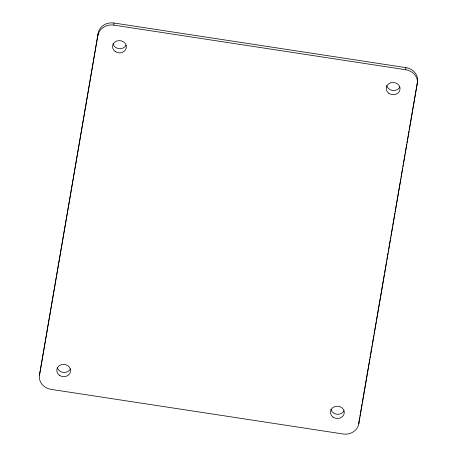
<?xml version="1.0" encoding="UTF-8"?>
<svg xmlns="http://www.w3.org/2000/svg" width="457" height="457" viewBox="0 0 457 457"><rect width="100%" height="100%" fill="white"/><g stroke="black" fill="none" stroke-linecap="round" stroke-linejoin="round"><path stroke-width="0.69" d="M39.491 375.134L98.215 33.07A13.853 12.31 4.6 0 1 113.993 23.021L405.919 67.636A13.853 12.31 4.6 0 1 417.509 81.866L358.785 423.93A13.853 12.31 4.6 0 1 343.007 433.979L51.081 389.364A13.853 12.31 4.6 0 1 39.491 375.134L98.215 33.07M98.049 35.178A13.853 12.31 4.6 0 1 113.822 25.129L113.993 23.021M358.785 423.93L358.894 422.525M417.344 83.979A13.853 12.31 4.6 0 0 405.747 69.744L405.919 67.636M358.951 421.822L359.676 417.607M359.922 416.201L360.162 414.796M360.407 413.391L361.978 404.262M362.218 402.857L369.719 359.311M369.964 357.905L370.204 356.5M370.444 355.095L371.535 348.771M371.775 347.366L372.021 345.96M372.261 344.561L373.837 335.427M374.077 334.021L374.317 332.616M374.563 331.211L376.134 322.082M376.374 320.677L378.43 308.738M378.676 307.333L384.36 274.32M384.605 272.915L386.176 263.786M386.416 262.381L386.662 260.976M386.902 259.57L387.993 253.247M388.233 251.841L388.473 250.442M388.718 249.036L390.289 239.902M390.529 238.497L390.775 237.092M391.015 235.692L392.586 226.558M392.831 225.152L394.888 213.213M395.128 211.808L400.818 178.796M401.057 177.39L402.628 168.262M402.874 166.856L403.114 165.451M403.354 164.046L404.445 157.728M404.685 156.323L404.931 154.917M405.17 153.512L406.741 144.378M406.987 142.972L407.227 141.573M407.467 140.168L409.044 131.033M409.283 129.628L411.34 117.689M411.586 116.284L417.39 82.568M113.822 25.129L405.747 69.744M344.047 410.712A6.924 6.152 4.6 0 1 336.963 414.242A6.924 6.152 4.6 0 1 330.925 409.221M126.138 45.117A6.924 6.152 4.6 0 1 119.054 48.648A6.924 6.152 4.6 0 1 113.01 43.632M70.367 368.885A6.924 6.152 4.6 0 1 63.283 372.409A6.924 6.152 4.6 0 1 57.239 367.394M39.502 374.626A13.853 12.31 4.6 0 1 39.656 373.021M358.848 422.348A13.853 12.31 4.6 0 1 358.562 423.388M399.818 86.944A6.924 6.152 4.6 0 1 392.734 90.475A6.924 6.152 4.6 0 1 386.691 85.459M59.364 375.26A6.924 6.152 4.6 0 0 70.532 371.57A6.924 6.152 4.6 0 0 61.175 364.743A6.924 6.152 4.6 0 0 59.364 375.26M333.044 417.087A6.924 6.152 4.6 0 0 344.212 413.396A6.924 6.152 4.6 0 0 334.855 406.57A6.924 6.152 4.6 0 0 333.044 417.087M115.135 51.492A6.924 6.152 4.6 0 0 126.303 47.808A6.924 6.152 4.6 0 0 116.946 40.981A6.924 6.152 4.6 0 0 115.135 51.492M388.816 93.319A6.924 6.152 4.6 0 0 399.984 89.635A6.924 6.152 4.6 0 0 390.626 82.808A6.924 6.152 4.6 0 0 388.816 93.319"/></g></svg>
